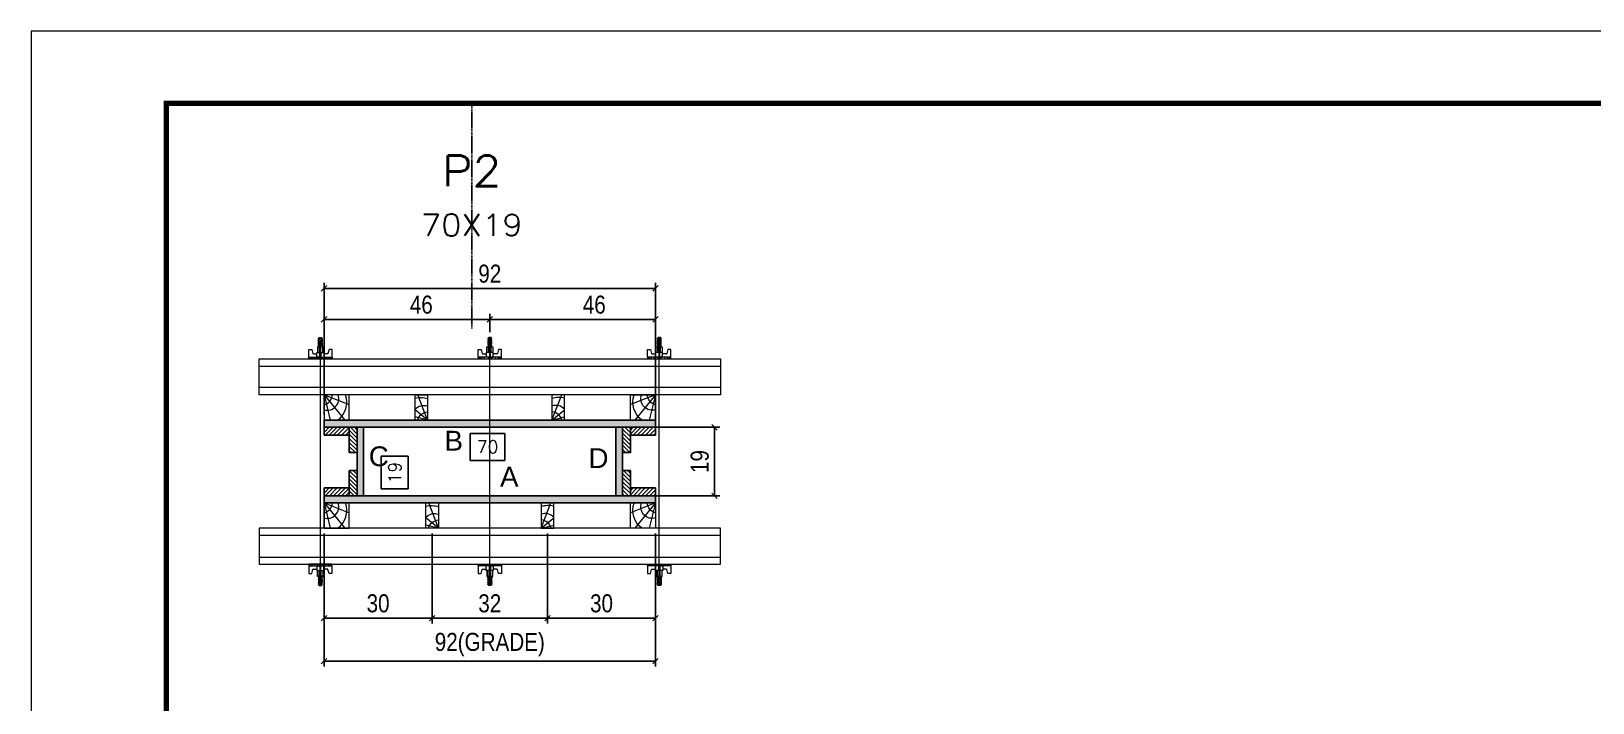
# Model space of a CAD drawing. Extents: x 2201 to 8455, y 252 to 7045.
# Drawn here: x 5385 to 6251, y 5524 to 5896 of the extents above; entities that cross this region are included whole.
import ezdxf
from ezdxf.enums import TextEntityAlignment as Align

# ---------------------------------------------------------------- set-up
doc = ezdxf.new("R2010")
doc.units = 0
doc.linetypes.add('DASHED', pattern=[0.75, 0.5, -0.25])
doc.linetypes.add('HIDDEN', pattern=[0.375, 0.25, -0.125])
for name, color, linetype in [('CHAPA', 1, 'Continuous'), ('Cota Seção (2x)', 241, 'Continuous'), ('MEIO_PONT', 93, 'Continuous'), ('Painéis', 200, 'Continuous'), ('SARRAFO', 251, 'Continuous'), ('Texto de Titulo', 7, 'Continuous'), ('Texto Qtd Sarr', 242, 'Continuous'), ('TEXTO_GERAL', 7, 'Continuous')]:
    doc.layers.add(name, color=color, linetype=linetype)
for name, color, linetype, lineweight in [('Folhas', 255, 'Continuous', 9), ('Hachura', 251, 'Continuous', 9), ('Madeira', 126, 'Continuous', 18), ('Perfil Metálico', 224, 'Continuous', 18), ('SARRAFO DE PRESSAO', 251, 'DASHED', 9), ('Texto Seção', 7, 'Continuous', 15)]:
    doc.layers.add(name, color=color, linetype=linetype, lineweight=lineweight)
doc.styles.add('ARIAL', font='arial.ttf')
doc.styles.add('COTA TECNICA 2X', font='techl___.ttf', dxfattribs={"height": 10})
doc.styles.add('ROMANS', font='romans.shx')
doc.dimstyles.new('SECAO PILAR', dxfattribs={"dimtxt": 10, "dimasz": 3, "dimexe": 3, "dimexo": 3, "dimgap": 3, "dimtad": 1, "dimdec": 1, "dimlfac": 0.5, "dimzin": 12, "dimdsep": 46, "dimtxsty": 'COTA TECNICA 2X', "dimblk1": 'OBLIQUE', "dimblk2": 'OBLIQUE', "dimsah": 1, "dimcen": 0.9, "dimclrd": 256, "dimclre": 256, "dimclrt": 256, "dimadec": 1, "dimazin": 3, "dimtfac": 1, "dimtdec": 1, "dimtmove": 0, "dimatfit": 3, "dimfxl": 1, "dimtolj": 1, "dimtzin": 12, "dimarcsym": 0})
doc.dimstyles.new('SECÇÃO 2', dxfattribs={"dimtxt": 7, "dimasz": 6, "dimexe": 0.18, "dimexo": 2, "dimgap": -4, "dimtad": 3, "dimdec": 1, "dimlfac": 0.5, "dimzin": 12, "dimdsep": 46, "dimtxsty": 'ROMANS', "dimblk": 'ARCHTICK', "dimcen": 0.09, "dimse1": 1, "dimse2": 1, "dimsd1": 1, "dimsd2": 1, "dimclrd": 180, "dimclre": 5, "dimclrt": 1, "dimadec": 0, "dimazin": 3, "dimtfac": 1, "dimtdec": 1, "dimtofl": 0, "dimtmove": 0, "dimatfit": 3, "dimldrblk": 'ARCHTICK', "dimfxl": 1, "dimtolj": 1, "dimtzin": 0, "dimarcsym": 0})
pattern_1 = [(225, (-3771.6066, -17253.0731), (1.12253202, -1.12253202), [])]
pattern_2 = [(225, (-3576.6066, -17253.0731), (1.12253202, -1.12253202), [])]
pattern_3 = [(135, (-17178.4629, 15141.2869), (-1.12253202, -1.12253202), [])]
pattern_4 = [(135, (-17218.4629, 15141.2869), (-1.12253202, -1.12253202), [])]

# ---------------------------------------------------------------- blocks, each defined once
blk = doc.blocks.new('9999999999')
at = {"layer": 'Folhas'}
blk.add_lwpolyline([(98138.98, 34190.21), (99623.98, 34190.21), (99623.98, 35240.21), (98138.98, 35240.21)], close=True, dxfattribs=at)
at = {"layer": 'Folhas', "color": 30, "const_width": 3}
blk.add_lwpolyline([(98213.98, 34230.21), (99583.98, 34230.21), (99583.98, 35200.21), (98213.98, 35200.21)], close=True, dxfattribs=at)
blk = doc.blocks.new('titulo1')
at = {"layer": 'Defpoints', "color": 252, "linetype": 'HIDDEN', "ltscale": 2}
blk.add_line((0, 0), (0, 125), dxfattribs=at)
at = {"layer": 'Defpoints', "style": 'ROMANS', "oblique": 15}
blk.add_attdef('FOLHA', text='', height=10, dxfattribs=at).set_placement((0, 15.58), align=Align.MIDDLE_CENTER)
at = {"layer": 'Texto Qtd Sarr', "color": 3, "style": 'ROMANS', "oblique": 15}
for tag, height, p in [('TITULO', 17, (0, 71.45)), ('SEÇÃO', 12, (0, 41.55))]:
    blk.add_attdef(tag, text='', height=height, dxfattribs=at).set_placement(p, align=Align.MIDDLE_CENTER)
blk = doc.blocks.new('*D514')
at = {"layer": 'Cota Seção (2x)', "color": 180, "lineweight": -2, "transparency": 16777216}
for p, q in [((5647.78, 5672.99), (5628.44, 5672.99)), ((5628.44, 5672.99), (5628.44, 5657.99)), ((5647.78, 5657.99), (5647.78, 5672.99)), ((5628.44, 5657.99), (5647.78, 5657.99))]:
    blk.add_line(p, q, dxfattribs=at)
at = {"layer": 'Defpoints', "color": 0, "transparency": 16777216}
for p in [(5709.35, 5653.99), (5569.35, 5638.34), (5709.35, 5638.34)]:
    blk.add_point(p, dxfattribs=at)
at = {"layer": 'Cota Seção (2x)', "color": 1, "transparency": 16777216, "insert": (5638.11, 5665.49), "char_height": 7, "attachment_point": 5, "style": 'ROMANS'}
blk.add_mtext('\\A1;70', dxfattribs=at)
blk = doc.blocks.new('_ArchTick')
at = {"color": 0, "linetype": 'ByBlock', "const_width": 0.15}
blk.add_lwpolyline([(-0.5, -0.5), (0.5, 0.5)], dxfattribs=at)
blk = doc.blocks.new('*D515')
at = {"layer": 'Cota Seção (2x)', "color": 180, "lineweight": -2, "transparency": 16777216}
for p, q in [((5594.14, 5660.25), (5579.14, 5660.25)), ((5579.14, 5660.25), (5579.14, 5642.25)), ((5594.14, 5642.25), (5594.14, 5660.25)), ((5579.14, 5642.25), (5594.14, 5642.25))]:
    blk.add_line(p, q, dxfattribs=at)
at = {"layer": 'Defpoints', "color": 0, "transparency": 16777216}
for p in [(5569.35, 5676.34), (5598.14, 5676.34), (5569.35, 5638.34)]:
    blk.add_point(p, dxfattribs=at)
at = {"layer": 'Cota Seção (2x)', "color": 1, "transparency": 16777216, "insert": (5586.64, 5651.25), "char_height": 7, "attachment_point": 5, "rotation": 90, "style": 'ROMANS'}
blk.add_mtext('\\A1;19', dxfattribs=at)
blk = doc.blocks.new('_Oblique')
at = {"color": 0, "linetype": 'ByBlock', "lineweight": -2}
blk.add_line((-0.5, -0.5), (0.5, 0.5), dxfattribs=at)
blk = doc.blocks.new('*D807')
at = {"layer": 'Cota Seção (2x)', "lineweight": -2, "transparency": 16777216}
for p, q in [((5715.95, 5676.34), (5766.98, 5676.34)), ((5763.98, 5638.34), (5763.98, 5676.34)), ((5715.95, 5638.34), (5766.98, 5638.34))]:
    blk.add_line(p, q, dxfattribs=at)
at = {"layer": 'Defpoints', "color": 0, "transparency": 16777216}
for p in [(5712.95, 5676.34), (5763.98, 5676.34), (5712.95, 5638.34)]:
    blk.add_point(p, dxfattribs=at)
at = {"layer": 'Cota Seção (2x)', "lineweight": -2, "transparency": 16777216, "xscale": 3, "yscale": 3, "zscale": 3}
for p, rotation in [((5763.98, 5676.34), 90), ((5763.98, 5638.34), 270)]:
    blk.add_blockref('_Oblique', p, dxfattribs=dict(at, rotation=rotation))
at = {"layer": 'Cota Seção (2x)', "transparency": 16777216, "insert": (5755.9, 5657.34), "char_height": 10, "attachment_point": 5, "rotation": 90, "style": 'COTA TECNICA 2X'}
blk.add_mtext('\\A1;19', dxfattribs=at)
blk = doc.blocks.new('*D516')
at = {"layer": 'Cota Seção (2x)', "lineweight": -2, "transparency": 16777216}
for p, q in [((5547.35, 5617.34), (5547.35, 5543.56)), ((5731.35, 5617.34), (5731.35, 5543.56)), ((5547.35, 5546.56), (5731.35, 5546.56))]:
    blk.add_line(p, q, dxfattribs=at)
at = {"layer": 'Defpoints', "color": 0, "transparency": 16777216}
for p in [(5547.35, 5620.34), (5731.35, 5620.34), (5731.35, 5546.56)]:
    blk.add_point(p, dxfattribs=at)
at = {"layer": 'Cota Seção (2x)', "lineweight": -2, "transparency": 16777216, "xscale": 3, "yscale": 3, "zscale": 3, "rotation": 180}
blk.add_blockref('_Oblique', (5547.35, 5546.56), dxfattribs=at)
at = {"layer": 'Cota Seção (2x)', "lineweight": -2, "transparency": 16777216, "xscale": 3, "yscale": 3, "zscale": 3}
blk.add_blockref('_Oblique', (5731.35, 5546.56), dxfattribs=at)
at = {"layer": 'Cota Seção (2x)', "transparency": 16777216, "insert": (5639.35, 5555.78), "char_height": 10, "attachment_point": 5, "style": 'COTA TECNICA 2X'}
blk.add_mtext('\\A1;92(GRADE)', dxfattribs=at)
blk = doc.blocks.new('*D517')
at = {"layer": 'Cota Seção (2x)', "lineweight": -2, "transparency": 16777216}
for p, q in [((5671.35, 5617.34), (5671.35, 5567.4)), ((5731.35, 5617.34), (5731.35, 5567.4)), ((5671.35, 5570.4), (5731.35, 5570.4))]:
    blk.add_line(p, q, dxfattribs=at)
at = {"layer": 'Defpoints', "color": 0, "transparency": 16777216}
for p in [(5671.35, 5620.34), (5731.35, 5620.34), (5731.35, 5570.4)]:
    blk.add_point(p, dxfattribs=at)
at = {"layer": 'Cota Seção (2x)', "lineweight": -2, "transparency": 16777216, "xscale": 3, "yscale": 3, "zscale": 3, "rotation": 180}
blk.add_blockref('_Oblique', (5671.35, 5570.4), dxfattribs=at)
at = {"layer": 'Cota Seção (2x)', "lineweight": -2, "transparency": 16777216, "xscale": 3, "yscale": 3, "zscale": 3}
blk.add_blockref('_Oblique', (5731.35, 5570.4), dxfattribs=at)
at = {"layer": 'Cota Seção (2x)', "transparency": 16777216, "insert": (5701.35, 5578.62), "char_height": 10, "attachment_point": 5, "style": 'COTA TECNICA 2X'}
blk.add_mtext('\\A1;30', dxfattribs=at)
blk = doc.blocks.new('*D518')
at = {"layer": 'Cota Seção (2x)', "lineweight": -2, "transparency": 16777216}
for p, q in [((5547.35, 5617.34), (5547.35, 5567.4)), ((5607.35, 5617.34), (5607.35, 5567.4)), ((5547.35, 5570.4), (5607.35, 5570.4))]:
    blk.add_line(p, q, dxfattribs=at)
at = {"layer": 'Defpoints', "color": 0, "transparency": 16777216}
for p in [(5547.35, 5620.34), (5607.35, 5620.34), (5607.35, 5570.4)]:
    blk.add_point(p, dxfattribs=at)
at = {"layer": 'Cota Seção (2x)', "lineweight": -2, "transparency": 16777216, "xscale": 3, "yscale": 3, "zscale": 3, "rotation": 180}
blk.add_blockref('_Oblique', (5547.35, 5570.4), dxfattribs=at)
at = {"layer": 'Cota Seção (2x)', "lineweight": -2, "transparency": 16777216, "xscale": 3, "yscale": 3, "zscale": 3}
blk.add_blockref('_Oblique', (5607.35, 5570.4), dxfattribs=at)
at = {"layer": 'Cota Seção (2x)', "transparency": 16777216, "insert": (5577.35, 5578.62), "char_height": 10, "attachment_point": 5, "style": 'COTA TECNICA 2X'}
blk.add_mtext('\\A1;30', dxfattribs=at)
blk = doc.blocks.new('*D519')
at = {"layer": 'Cota Seção (2x)', "lineweight": -2, "transparency": 16777216}
for p, q in [((5607.35, 5617.34), (5607.35, 5567.4)), ((5671.35, 5617.34), (5671.35, 5567.4)), ((5607.35, 5570.4), (5671.35, 5570.4))]:
    blk.add_line(p, q, dxfattribs=at)
at = {"layer": 'Defpoints', "color": 0, "transparency": 16777216}
for p in [(5607.35, 5620.34), (5671.35, 5620.34), (5671.35, 5570.4)]:
    blk.add_point(p, dxfattribs=at)
at = {"layer": 'Cota Seção (2x)', "lineweight": -2, "transparency": 16777216, "xscale": 3, "yscale": 3, "zscale": 3, "rotation": 180}
blk.add_blockref('_Oblique', (5607.35, 5570.4), dxfattribs=at)
at = {"layer": 'Cota Seção (2x)', "lineweight": -2, "transparency": 16777216, "xscale": 3, "yscale": 3, "zscale": 3}
blk.add_blockref('_Oblique', (5671.35, 5570.4), dxfattribs=at)
at = {"layer": 'Cota Seção (2x)', "transparency": 16777216, "insert": (5639.35, 5578.62), "char_height": 10, "attachment_point": 5, "style": 'COTA TECNICA 2X'}
blk.add_mtext('\\A1;32', dxfattribs=at)
blk = doc.blocks.new('*D520')
at = {"layer": 'Cota Seção (2x)', "lineweight": -2, "transparency": 16777216}
for p, q in [((5547.35, 5683.34), (5547.35, 5756.44)), ((5731.35, 5683.34), (5731.35, 5756.44)), ((5547.35, 5753.44), (5731.35, 5753.44))]:
    blk.add_line(p, q, dxfattribs=at)
at = {"layer": 'Defpoints', "color": 0, "transparency": 16777216}
for p in [(5731.35, 5753.44), (5547.35, 5680.34), (5731.35, 5680.34)]:
    blk.add_point(p, dxfattribs=at)
at = {"layer": 'Cota Seção (2x)', "lineweight": -2, "transparency": 16777216, "xscale": 3, "yscale": 3, "zscale": 3, "rotation": 180}
blk.add_blockref('_Oblique', (5547.35, 5753.44), dxfattribs=at)
at = {"layer": 'Cota Seção (2x)', "lineweight": -2, "transparency": 16777216, "xscale": 3, "yscale": 3, "zscale": 3}
blk.add_blockref('_Oblique', (5731.35, 5753.44), dxfattribs=at)
at = {"layer": 'Cota Seção (2x)', "transparency": 16777216, "insert": (5639.35, 5761.53), "char_height": 10, "attachment_point": 5, "style": 'COTA TECNICA 2X'}
blk.add_mtext('\\A1;92', dxfattribs=at)
blk = doc.blocks.new('*D521')
at = {"layer": 'Cota Seção (2x)', "lineweight": -2, "transparency": 16777216}
for p, q in [((5547.35, 5717.34), (5547.35, 5739.24)), ((5639.41, 5729.14), (5639.41, 5739.24)), ((5547.35, 5736.24), (5639.41, 5736.24))]:
    blk.add_line(p, q, dxfattribs=at)
at = {"layer": 'Defpoints', "color": 0, "transparency": 16777216}
for p in [(5639.41, 5736.24), (5639.41, 5726.14), (5547.35, 5714.34)]:
    blk.add_point(p, dxfattribs=at)
at = {"layer": 'Cota Seção (2x)', "lineweight": -2, "transparency": 16777216, "xscale": 3, "yscale": 3, "zscale": 3, "rotation": 180}
blk.add_blockref('_Oblique', (5547.35, 5736.24), dxfattribs=at)
at = {"layer": 'Cota Seção (2x)', "lineweight": -2, "transparency": 16777216, "xscale": 3, "yscale": 3, "zscale": 3}
blk.add_blockref('_Oblique', (5639.41, 5736.24), dxfattribs=at)
at = {"layer": 'Cota Seção (2x)', "transparency": 16777216, "insert": (5601.34, 5744.34), "char_height": 10, "attachment_point": 5, "style": 'COTA TECNICA 2X'}
blk.add_mtext('\\A1;46', dxfattribs=at)
blk = doc.blocks.new('*D522')
at = {"layer": 'Cota Seção (2x)', "lineweight": -2, "transparency": 16777216}
for p, q in [((5639.41, 5729.14), (5639.41, 5739.24)), ((5731.35, 5717.34), (5731.35, 5739.24)), ((5731.35, 5736.24), (5639.41, 5736.24))]:
    blk.add_line(p, q, dxfattribs=at)
at = {"layer": 'Defpoints', "color": 0, "transparency": 16777216}
for p in [(5639.41, 5736.24), (5639.41, 5726.14), (5731.35, 5714.34)]:
    blk.add_point(p, dxfattribs=at)
at = {"layer": 'Cota Seção (2x)', "lineweight": -2, "transparency": 16777216, "xscale": 3, "yscale": 3, "zscale": 3, "rotation": 180}
blk.add_blockref('_Oblique', (5639.41, 5736.24), dxfattribs=at)
at = {"layer": 'Cota Seção (2x)', "lineweight": -2, "transparency": 16777216, "xscale": 3, "yscale": 3, "zscale": 3}
blk.add_blockref('_Oblique', (5731.35, 5736.24), dxfattribs=at)
at = {"layer": 'Cota Seção (2x)', "transparency": 16777216, "insert": (5697.34, 5744.34), "char_height": 10, "attachment_point": 5, "style": 'COTA TECNICA 2X'}
blk.add_mtext('\\A1;46', dxfattribs=at)
blk = doc.blocks.new('C')
at = {"layer": 'Hachura', "color": 0}
for p, q in [((0, 3.22), (0, -3.22)), ((0.45, 3.22), (0, 3.22)), ((0.46, 3.16), (0, 3.16)), ((0.46, 3.05), (0, 3.05)), ((0.46, 2.88), (0, 2.88)), ((0, 2.75), (0, -1.16)), ((0.46, 2.65), (0, 2.65)), ((0.46, 2.23), (0, 2.23)), ((0.46, 1.51), (0, 1.51)), ((0.39, 0.49), (0.17, 0.49)), ((0.45, -3.23), (0.45, 3.22)), ((0.45, 3.22), (2.58, 3.22)), ((1.74, 0.97), (0.45, 0.97)), ((1.45, 0.1), (0.45, 0.1)), ((1.35, 1.94), (1.35, 0.96)), ((2.58, 2.39), (1.47, 2.09)), ((1.74, -0.97), (1.74, 0.97)), ((1.74, 0.97), (1.74, 0.84)), ((1.74, 0.97), (1.74, 0.84)), ((1.74, 0.84), (3.35, 0.84)), ((3.35, 0.45), (1.74, 0.45)), ((2.58, 3.22), (2.58, 2.39)), ((3.32, 0.84), (3.32, -0.84)), ((3.35, 0.84), (3.35, -0.84)), ((3.68, 0.45), (3.35, 0.45)), ((3.84, -0.52), (3.35, 0.45)), ((3.35, 0.06), (3.67, -0.57)), ((3.68, 0.45), (4.16, -0.52)), ((3.72, 0.5), (4.25, -0.57)), ((4.37, -0.55), (3.83, 0.53)), ((4.15, 0.45), (3.93, 0.45)), ((4.42, -0.52), (3.93, 0.45)), ((4.15, 0.45), (4.26, 0.45)), ((4.26, 0.45), (4.74, -0.52)), ((4.3, 0.5), (4.83, -0.57)), ((4.95, -0.55), (4.41, 0.53)), ((4.51, 0.45), (4.84, 0.45)), ((5, -0.52), (4.51, 0.45)), ((4.84, 0.45), (5.32, -0.52)), ((4.88, 0.5), (5.41, -0.57)), ((5.53, -0.55), (4.99, 0.53)), ((5.58, -0.52), (5.09, 0.45)), ((5.42, 0.45), (5.09, 0.45)), ((5.58, -0.52), (5.09, 0.45)), ((5.42, 0.45), (5.74, -0.19)), ((5.46, 0.5), (5.74, -0.07)), ((5.74, 0.19), (5.57, 0.53)), ((5.74, 0.32), (5.68, 0.45)), ((5.68, 0.45), (5.74, 0.45)), ((5.74, 0.45), (5.9, 0.29)), ((5.74, 0.45), (5.74, -0.52)), ((5.9, -0.36), (5.9, 0.29)), ((0.45, 0), (0, 0)), ((0.46, -1.52), (0, -1.52)), ((0.46, -2.23), (0, -2.23)), ((0.46, -2.65), (0, -2.65)), ((0.46, -2.88), (0, -2.88)), ((0.46, -3.05), (0, -3.05)), ((0.46, -3.16), (0, -3.16)), ((0, -3.22), (2.57, -3.22)), ((0.08, -0.48), (0.29, -0.48)), ((0.29, -0.48), (0.4, -0.48)), ((0.45, 0), (0.45, -0.97)), ((0.45, -0.16), (1.45, -0.16)), ((0.45, -0.65), (0.45, -0.32)), ((0.45, -3.23), (0.45, -0.65)), ((0.45, -0.97), (1.74, -0.97)), ((1.35, -1.94), (1.35, -0.97)), ((2.58, -2.39), (1.47, -2.1)), ((3.35, -0.32), (1.74, -0.32)), ((3.35, -0.84), (1.74, -0.84)), ((2.58, -3.23), (2.58, -2.39)), ((3.35, -0.07), (3.58, -0.52)), ((3.35, -0.52), (3.58, -0.52)), ((3.84, -0.52), (4.16, -0.52)), ((4.42, -0.52), (4.74, -0.52)), ((4.63, -0.52), (4.74, -0.52)), ((5, -0.52), (5.32, -0.52)), ((5.58, -0.52), (5.74, -0.52)), ((5.74, -0.52), (5.9, -0.36)), ((5.74, -0.52), (5.74, -0.52))]:
    blk.add_line(p, q, dxfattribs=at)
for centre, radius, start, end in [((1.52, 1.94), 0.161, 104.7436, 180), ((1.44, -0.03), 0.129, 272.695, 87.305), ((3.81, 0.39), 0.143, 25.5688, 154.4312), ((4.39, 0.39), 0.143, 25.5688, 154.4312), ((4.97, 0.39), 0.143, 25.5688, 154.4312), ((5.55, 0.39), 0.143, 25.5688, 154.4312), ((0.17, -0.37), 0.174, 221.744, 317.8592), ((1.52, -1.94), 0.161, 180, 255.2564), ((3.71, -0.4), 0.174, 222.1408, 318.256), ((4.29, -0.4), 0.174, 222.1408, 318.256), ((4.87, -0.4), 0.174, 222.1408, 318.256), ((5.45, -0.4), 0.174, 222.1408, 318.256), ((5.61, -0.4), 0.174, 317.8592, 318.256)]:
    blk.add_arc(centre, radius, start, end, dxfattribs=at)
blk = doc.blocks.new('PONTALETE')
at = {"layer": 'Madeira'}
for q in [(2.71, 7), (7, 5.76), (7, 1.74)]:
    blk.add_line((0, 0), q, dxfattribs=at)
blk.add_lwpolyline([(0, 0), (7, 0), (7, 7), (0, 7)], close=True, dxfattribs=at)
for centre, radius, start, end in [((2.04, 0.06), 6.23, 37.2818, 109.0913), ((1.09, 0.9), 3.19, 343.603, 109.9847), ((-0.21, -0.78), 3.09, 14.6322, 86.0383)]:
    blk.add_arc(centre, radius, start, end, dxfattribs=at)
blk = doc.blocks.new('MEIO PONTALETE')
at = {"layer": 'Madeira'}
for q in [(2.71, 7), (3.5, 2.88), (3.5, 0.87)]:
    blk.add_line((0, 0), q, dxfattribs=at)
blk.add_lwpolyline([(0, 0), (3.5, 0), (3.5, 7), (0, 7)], close=True, dxfattribs=at)
for centre, radius, start, end in [((2.04, 0.06), 6.23, 76.4499, 109.0913), ((1.09, 0.9), 3.19, 40.9063, 109.9847), ((-0.21, -0.78), 3.09, 14.6322, 86.0383)]:
    blk.add_arc(centre, radius, start, end, dxfattribs=at)

msp = doc.modelspace()

# ---------------------------------------------------------------- hatches: boundary and pattern name
at = {"layer": 'Hachura'}
h = msp.add_hatch(color=256, dxfattribs=at)
h.dxf.hatch_style = 1
h.paths.add_polyline_path([(5731.35, 5676.34), (5731.35, 5680.34), (5547.35, 5680.34), (5547.35, 5676.34)])
h = msp.add_hatch(color=256, dxfattribs=at)
h.dxf.hatch_style = 1
h.paths.add_polyline_path([(5731.35, 5676.34), (5731.35, 5680.34), (5547.35, 5680.34), (5547.35, 5676.34)])
h = msp.add_hatch(dxfattribs=at)
h.set_pattern_fill('ANSI31', color=256, scale=0.5, angle=180, style=0)
h.set_pattern_definition(pattern_2)
h.paths.add_polyline_path([(5561.35, 5676.34), (5561.35, 5671.94), (5547.35, 5671.94), (5547.35, 5676.34)])
h = msp.add_hatch(dxfattribs=at)
h.set_pattern_fill('ANSI31', color=256, scale=0.5, angle=90, style=0)
h.set_pattern_definition(pattern_4)
h.paths.add_polyline_path([(5565.75, 5662.34), (5561.35, 5662.34), (5561.35, 5676.34), (5565.75, 5676.34)])
h = msp.add_hatch(color=256, dxfattribs=at)
h.dxf.hatch_style = 1
h.paths.add_polyline_path([(5565.75, 5638.34), (5569.35, 5638.34), (5569.35, 5676.34), (5565.75, 5676.34)])
h = msp.add_hatch(color=256, dxfattribs=at)
h.dxf.hatch_style = 1
h.paths.add_polyline_path([(5565.75, 5638.34), (5569.35, 5638.34), (5569.35, 5676.34), (5565.75, 5676.34)])
h = msp.add_hatch(color=256, dxfattribs=at)
h.dxf.hatch_style = 1
h.paths.add_polyline_path([(5709.35, 5638.34), (5712.95, 5638.34), (5712.95, 5676.34), (5709.35, 5676.34)])
h = msp.add_hatch(color=256, dxfattribs=at)
h.dxf.hatch_style = 1
h.paths.add_polyline_path([(5709.35, 5638.34), (5712.95, 5638.34), (5712.95, 5676.34), (5709.35, 5676.34)])
h = msp.add_hatch(dxfattribs=at)
h.set_pattern_fill('ANSI31', color=256, scale=0.5, angle=90, style=0)
h.set_pattern_definition(pattern_3)
h.paths.add_polyline_path([(5712.95, 5662.34), (5717.35, 5662.34), (5717.35, 5676.34), (5712.95, 5676.34)])
h = msp.add_hatch(dxfattribs=at)
h.set_pattern_fill('ANSI31', color=256, scale=0.5, angle=180, style=0)
h.set_pattern_definition(pattern_1)
h.paths.add_polyline_path([(5717.35, 5676.34), (5717.35, 5671.94), (5731.35, 5671.94), (5731.35, 5676.34)])
h = msp.add_hatch(dxfattribs=at)
h.set_pattern_fill('ANSI31', color=256, scale=0.5, angle=90, style=0)
h.set_pattern_definition(pattern_4)
h.paths.add_polyline_path([(5565.75, 5652.34), (5561.35, 5652.34), (5561.35, 5638.34), (5565.75, 5638.34)])
h = msp.add_hatch(dxfattribs=at)
h.set_pattern_fill('ANSI31', color=256, scale=0.5, angle=90, style=0)
h.set_pattern_definition(pattern_3)
h.paths.add_polyline_path([(5712.95, 5652.34), (5717.35, 5652.34), (5717.35, 5638.34), (5712.95, 5638.34)])
h = msp.add_hatch(dxfattribs=at)
h.set_pattern_fill('ANSI31', color=256, scale=0.5, angle=180, style=0)
h.set_pattern_definition(pattern_2)
h.paths.add_polyline_path([(5561.35, 5638.34), (5561.35, 5642.74), (5547.35, 5642.74), (5547.35, 5638.34)])
h = msp.add_hatch(dxfattribs=at)
h.set_pattern_fill('ANSI31', color=256, scale=0.5, angle=180, style=0)
h.set_pattern_definition(pattern_1)
h.paths.add_polyline_path([(5717.35, 5638.34), (5717.35, 5642.74), (5731.35, 5642.74), (5731.35, 5638.34)])
h = msp.add_hatch(color=256, dxfattribs=at)
h.dxf.hatch_style = 1
h.paths.add_polyline_path([(5731.35, 5638.34), (5731.35, 5634.34), (5547.35, 5634.34), (5547.35, 5638.34)])
h = msp.add_hatch(color=256, dxfattribs=at)
h.dxf.hatch_style = 1
h.paths.add_polyline_path([(5731.35, 5638.34), (5731.35, 5634.34), (5547.35, 5634.34), (5547.35, 5638.34)])

# ---------------------------------------------------------------- linework, layer by layer
at = {"layer": 'CHAPA'}
for points in [[(5731.35, 5676.34), (5731.35, 5680.34), (5547.35, 5680.34), (5547.35, 5676.34)], [(5731.35, 5676.34), (5731.35, 5680.34), (5547.35, 5680.34), (5547.35, 5676.34)], [(5565.75, 5638.34), (5569.35, 5638.34), (5569.35, 5676.34), (5565.75, 5676.34)], [(5565.75, 5638.34), (5569.35, 5638.34), (5569.35, 5676.34), (5565.75, 5676.34)], [(5709.35, 5638.34), (5712.95, 5638.34), (5712.95, 5676.34), (5709.35, 5676.34)], [(5709.35, 5638.34), (5712.95, 5638.34), (5712.95, 5676.34), (5709.35, 5676.34)], [(5731.35, 5638.34), (5731.35, 5634.34), (5547.35, 5634.34), (5547.35, 5638.34)], [(5731.35, 5638.34), (5731.35, 5634.34), (5547.35, 5634.34), (5547.35, 5638.34)]]:
    msp.add_lwpolyline(points, close=True, dxfattribs=at)
at = {"layer": 'Hachura'}
for p, q in [((5545.34, 5589.53), (5545.34, 5721.34)), ((5639.34, 5589.53), (5639.35, 5721.34)), ((5733.35, 5589.53), (5733.35, 5721.34))]:
    msp.add_line(p, q, dxfattribs=at)
at = {"layer": 'Madeira'}
for points in [[(5731.35, 5680.34), (5731.35, 5694.34), (5547.35, 5694.34), (5547.35, 5680.34)], [(5731.35, 5634.34), (5731.35, 5620.34), (5547.35, 5620.34), (5547.35, 5634.34)]]:
    msp.add_lwpolyline(points, close=True, dxfattribs=at)
at = {"layer": 'Painéis'}
msp.add_lwpolyline([(5569.35, 5676.34), (5569.35, 5638.34), (5709.35, 5638.34), (5709.35, 5676.34)], close=True, dxfattribs=at)
at = {"layer": 'Perfil Metálico'}
for points in [[(5767.35, 5714.34), (5767.35, 5694.34), (5511.35, 5694.34), (5511.35, 5714.34)], [(5511.35, 5698.34), (5511.35, 5710.34), (5767.35, 5710.34), (5767.35, 5698.34)], [(5767.35, 5600.34), (5767.35, 5620.34), (5511.35, 5620.34), (5511.35, 5600.34)], [(5511.35, 5616.34), (5511.35, 5604.34), (5767.35, 5604.34), (5767.35, 5616.34)]]:
    msp.add_lwpolyline(points, close=True, dxfattribs=at)
at = {"layer": 'SARRAFO'}
for points in [[(5547.35, 5671.94), (5561.35, 5671.94), (5561.35, 5676.34), (5547.35, 5676.34)], [(5561.35, 5676.34), (5561.35, 5662.34), (5565.75, 5662.34), (5565.75, 5676.34)], [(5717.35, 5676.34), (5717.35, 5662.34), (5712.95, 5662.34), (5712.95, 5676.34)], [(5731.35, 5671.94), (5717.35, 5671.94), (5717.35, 5676.34), (5731.35, 5676.34)], [(5561.35, 5638.34), (5561.35, 5652.34), (5565.75, 5652.34), (5565.75, 5638.34)], [(5717.35, 5638.34), (5717.35, 5652.34), (5712.95, 5652.34), (5712.95, 5638.34)], [(5547.35, 5642.74), (5561.35, 5642.74), (5561.35, 5638.34), (5547.35, 5638.34)], [(5731.35, 5642.74), (5717.35, 5642.74), (5717.35, 5638.34), (5731.35, 5638.34)]]:
    msp.add_lwpolyline(points, close=True, dxfattribs=at)

# ---------------------------------------------------------------- block references
at = {"layer": 'Hachura', "linetype": 'Continuous', "yscale": 2, "zscale": 2}
for p, xscale, rotation in [((5545.35, 5714.34), -2, 270), ((5639.34, 5714.34), 2, 90), ((5733.34, 5714.34), 2, 90), ((5545.34, 5600.34), 2, 269.9999999999999), ((5639.34, 5600.34), -2, 90), ((5733.35, 5600.34), -2, 90)]:
    msp.add_blockref('C', p, dxfattribs=dict(at, xscale=xscale, rotation=rotation))
at = {"layer": 'MEIO_PONT', "yscale": 2, "zscale": 2}
for p, xscale, rotation in [((5547.35, 5694.34), 2, 269.9999999999999), ((5731.35, 5694.34), -2, 90), ((5547.35, 5634.34), 2, 269.9999999999999), ((5731.35, 5634.34), -2, 90)]:
    msp.add_blockref('PONTALETE', p, dxfattribs=dict(at, xscale=xscale, rotation=rotation))
at = {"layer": 'MEIO_PONT', "yscale": 1.999999997962732, "zscale": 1.999999997962732}
for p, xscale in [((5604.85, 5680.34), -1.999999997962732), ((5673.85, 5680.34), 1.999999997962732), ((5610.85, 5620.34), -1.999999997962732), ((5667.85, 5620.34), 1.999999997962732)]:
    msp.add_blockref('MEIO PONTALETE', p, dxfattribs=dict(at, xscale=xscale))
at = {"layer": 'SARRAFO DE PRESSAO', "color": 6, "linetype": 'ByBlock'}
msp.add_blockref('9999999999', (-92754.11, -29344.12), dxfattribs=at)
at = {"layer": 'Texto Seção'}
ref = msp.add_blockref('titulo1', (5629.34, 5731.09), dxfattribs=at)
ref.add_attrib('TITULO', 'P2', dxfattribs={"layer": 'Texto de Titulo', "color": 7, "height": 17, "style": 'ROMANS', "width": 1.1}).set_placement((5629.34, 5818.59), align=Align.MIDDLE_CENTER)
ref.add_attrib('SEÇÃO', '70X19', dxfattribs={"layer": 'Texto de Titulo', "color": 7, "height": 12, "style": 'ROMANS', "width": 1.1}).set_placement((5629.34, 5788.59), align=Align.MIDDLE_CENTER)

# ---------------------------------------------------------------- texts
at = {"layer": 'TEXTO_GERAL', "style": 'ARIAL'}
for s, p in [('B', (5619.35, 5668.88)), ('C', (5577.74, 5660.24)), ('D', (5699.68, 5659.23)), ('A', (5650.17, 5648.92))]:
    msp.add_text(s, height=11, dxfattribs=at).set_placement(p, align=Align.MIDDLE_CENTER)

# ---------------------------------------------------------------- dimensions: what is measured, and where the dimension line sits
at = {"layer": 'Cota Seção (2x)', "color": 241}
for base, p1, p2, picture, middle in [((5731.35, 5753.44), (5547.35, 5680.34), (5731.35, 5680.34), '*D520', (5639.35, 5761.53)), ((5607.35, 5570.4), (5547.35, 5620.34), (5607.35, 5620.34), '*D518', (5577.35, 5578.62)), ((5671.35, 5570.4), (5607.35, 5620.34), (5671.35, 5620.34), '*D519', (5639.35, 5578.62)), ((5731.35, 5570.4), (5671.35, 5620.34), (5731.35, 5620.34), '*D517', (5701.35, 5578.62))]:
    dim = msp.add_linear_dim(base=base, p1=p1, p2=p2, dimstyle='SECAO PILAR', dxfattribs=at)
    dim.commit()
    dim.dimension.update_dxf_attribs({"geometry": picture, "text_midpoint": middle})
for base, p1, p2, dimstyle, picture, middle in [((5639.41, 5736.24), (5547.35, 5714.34), (5639.41, 5726.14), 'SECAO PILAR', '*D521', (5601.34, 5736.24)), ((5709.35, 5653.99), (5569.35, 5638.34), (5709.35, 5638.34), 'SECÇÃO 2', '*D514', (5638.11, 5653.99))]:
    dim = msp.add_linear_dim(base=base, p1=p1, p2=p2, dimstyle=dimstyle, dxfattribs=at)
    dim.commit()
    dim.dimension.update_dxf_attribs({"geometry": picture, "text_midpoint": middle, "dimtype": 160})
for base, p1, p2, angle, dimstyle, picture, middle in [((5639.41, 5736.24), (5731.35, 5714.34), (5639.41, 5726.14), 180, 'SECAO PILAR', '*D522', (5697.34, 5736.24)), ((5598.14, 5676.34), (5569.35, 5638.34), (5569.35, 5676.34), 90, 'SECÇÃO 2', '*D515', (5598.14, 5651.25))]:
    dim = msp.add_linear_dim(base=base, p1=p1, p2=p2, angle=angle, dimstyle=dimstyle, dxfattribs=at)
    dim.commit()
    dim.dimension.update_dxf_attribs({"geometry": picture, "text_midpoint": middle, "dimtype": 160})
dim = msp.add_linear_dim(base=(5763.98, 5676.34), p1=(5712.95, 5638.34), p2=(5712.95, 5676.34), angle=90, dimstyle='SECAO PILAR', dxfattribs=at)
dim.commit()
dim.dimension.update_dxf_attribs({"geometry": '*D807', "text_midpoint": (5755.9, 5657.34)})
dim = msp.add_linear_dim(base=(5731.35, 5546.56), p1=(5547.35, 5620.34), p2=(5731.35, 5620.34), text='<>(GRADE)', dimstyle='SECAO PILAR', dxfattribs=at)
dim.commit()
dim.dimension.update_dxf_attribs({"geometry": '*D516', "text_midpoint": (5639.35, 5555.78)})

doc.saveas('drawing.dxf')
